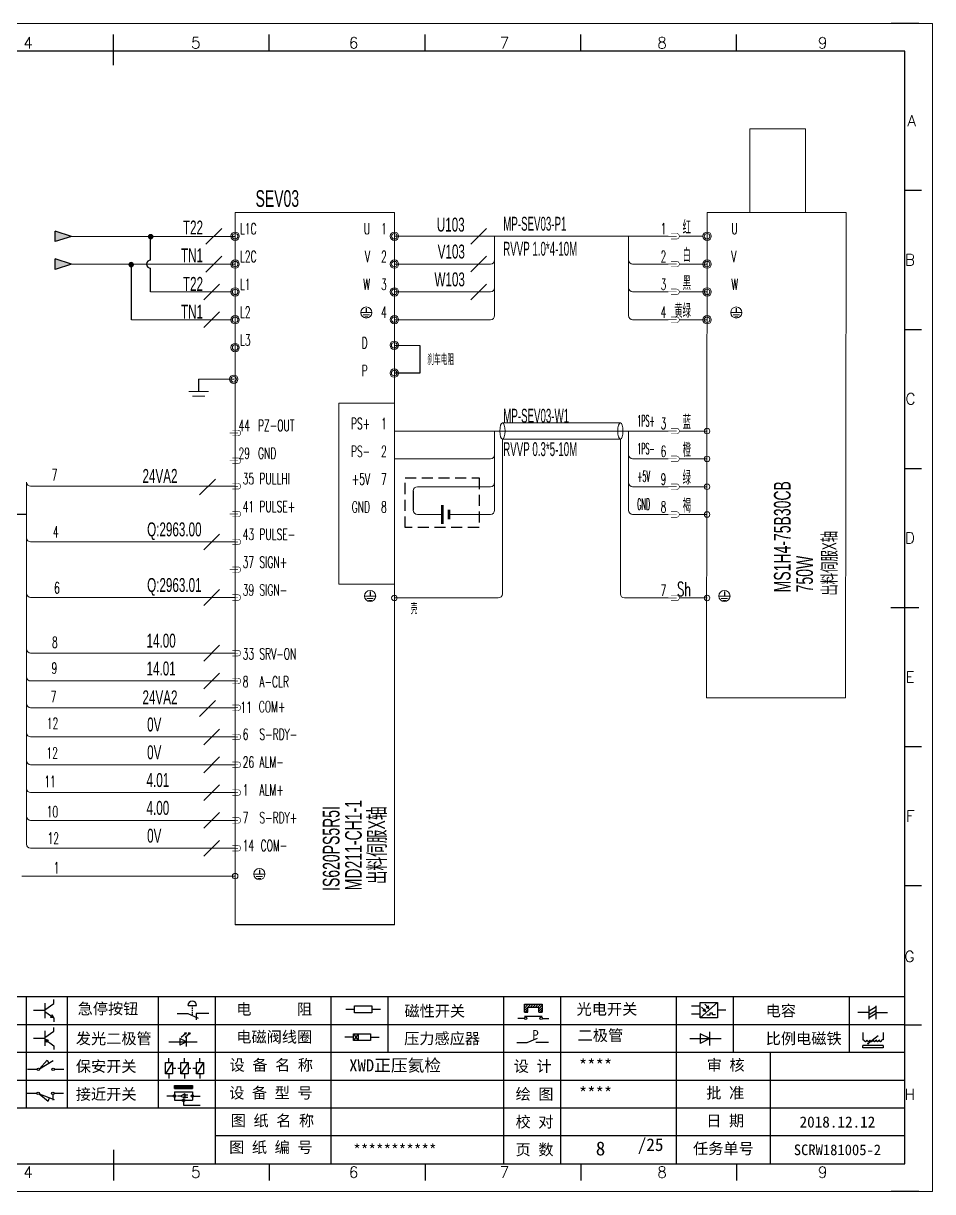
# Model space of a CAD drawing. Header units: millimetres. Extents: x -300 to 5587, y 233 to 3316.
# Drawn here: x 2838.1 to 3001.5, y 1904.7 to 2114.7 of the extents above; entities that cross this region are included whole.
import ezdxf
from ezdxf.enums import TextEntityAlignment as Align

# ---------------------------------------------------------------- set-up
doc = ezdxf.new("R2010")
doc.units = ezdxf.units.MM
doc.linetypes.add('DASHED', pattern=[0.75, 0.5, -0.25])
doc.layers.add('AE_BOR', color=1, linetype='Continuous')
doc.layers.add('Dimension', color=3, linetype='Continuous', lineweight=13)
doc.styles.get("Standard").update_dxf_attribs({"font": ''})
doc.styles.add('WD', font='romans.shx', dxfattribs={"width": 0.8, "bigfont": 'gbcbig.shx'})
doc.styles.add('样式 8', font='arial.ttf', dxfattribs={"width": 0.6, "height": 2.5})
doc.styles.add('汉字', font='')
doc.styles.get('Standard').set_extended_font_data('SimSun')
doc.styles.get('汉字').set_extended_font_data('新宋体')

# ---------------------------------------------------------------- blocks, each defined once
blk = doc.blocks.new('磁性开关')
at = {"linetype": 'ByBlock'}
h = blk.add_hatch(dxfattribs=at)
h.set_pattern_fill('ANSI31', color=256, scale=0.1, style=0)
h.paths.add_polyline_path([(-1910.88, -776.69), (-1910.88, -775.29), (-1907.69, -775.29), (-1907.69, -776.69), (-1908.31, -776.69), (-1908.31, -775.79), (-1910.25, -775.79), (-1910.25, -776.69)])
for p, q in [((-1910.88, -776.69), (-1910.88, -775.29)), ((-1910.88, -775.29), (-1907.69, -775.29)), ((-1910.88, -776.69), (-1910.25, -776.69)), ((-1910.25, -776.69), (-1910.25, -775.79)), ((-1910.25, -775.79), (-1908.31, -775.79)), ((-1908.31, -776.69), (-1908.31, -775.79)), ((-1908.31, -776.69), (-1907.69, -776.69)), ((-1907.69, -775.29), (-1907.69, -776.69)), ((-1910.91, -777.81), (-1912.09, -777.81)), ((-1910.88, -777.39), (-1907.69, -777.39)), ((-1907.66, -777.81), (-1906.48, -777.81))]:
    blk.add_line(p, q, dxfattribs=at)
for centre in [(-1910.68, -777.81), (-1907.88, -777.81)]:
    blk.add_circle(centre, 0.225, dxfattribs=at)
blk = doc.blocks.new('光电开关')
at = {"linetype": 'ByBlock'}
h = blk.add_hatch(dxfattribs=at)
h.set_pattern_fill('ANSI31', color=256, scale=0.01, style=0)
h.set_pattern_definition([(45, (0.172267, 0), (-0.0224506403, 0.0224506403), [])])
h.paths.add_polyline_path([(-1882.44, -776.34), (-1882.5, -775.91), (-1882.68, -776.07)])
h.paths.add_polyline_path([(-1882.86, -776.23), (-1882.44, -776.34), (-1882.68, -776.07)])
h.paths.add_polyline_path([(-1883.05, -776.88), (-1883.11, -776.45), (-1883.29, -776.61)])
h.paths.add_polyline_path([(-1883.47, -776.77), (-1883.05, -776.88), (-1883.29, -776.61)])
for p, q in [((-1884.01, -775.96), (-1885.56, -775.96)), ((-1880.91, -775.3), (-1884.01, -778.05)), ((-1883.75, -776.09), (-1883.05, -776.88)), ((-1883.11, -776.45), (-1883.47, -776.77)), ((-1883.05, -776.88), (-1883.47, -776.77)), ((-1883.14, -775.55), (-1882.44, -776.34)), ((-1883.05, -776.88), (-1883.11, -776.45)), ((-1882.5, -775.91), (-1882.86, -776.23)), ((-1882.44, -776.34), (-1882.86, -776.23)), ((-1882.44, -776.34), (-1882.5, -775.91)), ((-1879.37, -776.67), (-1880.91, -776.67)), ((-1884.01, -777.39), (-1885.56, -777.39)), ((-1882.78, -777.47), (-1882.23, -777.47)), ((-1882.23, -777.47), (-1882.23, -777.14)), ((-1882.23, -777.14), (-1881.78, -777.14)), ((-1881.78, -777.47), (-1881.78, -777.14)), ((-1881.23, -777.47), (-1881.78, -777.47))]:
    blk.add_line(p, q, dxfattribs=at)
blk.add_lwpolyline([(-1884.01, -775.3), (-1880.91, -775.3), (-1880.91, -778.05), (-1884.01, -778.05)], close=True, dxfattribs=at)
blk = doc.blocks.new('电磁阀线圈')
at = {"linetype": 'ByBlock'}
for p, q in [((-1854.61, -796.54), (-1856.17, -796.54)), ((-1854.61, -795.92), (-1853.75, -797.16)), ((-1853.75, -795.92), (-1854.61, -797.16)), ((-1853.75, -795.92), (-1853.75, -797.16)), ((-1851.53, -796.54), (-1849.97, -796.54))]:
    blk.add_line(p, q, dxfattribs=at)
blk.add_lwpolyline([(-1854.61, -795.92), (-1851.53, -795.92), (-1851.53, -797.16), (-1854.61, -797.16)], close=True, dxfattribs=at)
blk = doc.blocks.new('压力感应器')
at = {"linetype": 'ByBlock'}
for p, q in [((-1815.59, -777.73), (-1813.71, -776.93)), ((-1817.44, -777.73), (-1815.59, -777.73)), ((-1811.78, -777.73), (-1814.05, -777.73))]:
    blk.add_line(p, q, dxfattribs=at)
at = {"linetype": 'ByBlock', "insert": (-1814.65, -775.48), "char_height": 1.68, "width": 1.2242, "attachment_point": 1}
blk.add_mtext('{\\fNSimSun|b0|i0|c134|p49;P}', dxfattribs=at)
blk = doc.blocks.new('二极管')
at = {"linetype": 'ByBlock'}
for p, q in [((-1787.52, -776.77), (-1781.92, -776.77)), ((-1783.97, -776.77), (-1785.69, -775.9)), ((-1785.69, -775.9), (-1785.69, -777.65)), ((-1783.97, -776.77), (-1785.69, -777.65)), ((-1783.97, -777.99), (-1783.97, -775.56))]:
    blk.add_line(p, q, dxfattribs=at)
blk = doc.blocks.new('NPN三极管')
at = {"linetype": 'ByBlock'}
for p, q in [((-1785.73, -780.61), (-1785.73, -783.32)), ((-1785.73, -781.82), (-1784.15, -780.66)), ((-1784.15, -780.66), (-1784.15, -779.98)), ((-1785.73, -781.97), (-1787.81, -781.97)), ((-1785.73, -782.11), (-1784.15, -783.27)), ((-1784.41, -782.73), (-1784.74, -783.18)), ((-1784.15, -783.27), (-1784.74, -783.18)), ((-1784.15, -783.27), (-1784.41, -782.73)), ((-1784.15, -783.27), (-1784.15, -783.96))]:
    blk.add_line(p, q, dxfattribs=at)
blk = doc.blocks.new('PNP三极管')
at = {"linetype": 'ByBlock'}
for p, q in [((-1784.9, -785.38), (-1784.9, -788.09)), ((-1783.32, -785.43), (-1783.32, -784.75)), ((-1784.9, -786.74), (-1786.98, -786.74)), ((-1784.9, -786.59), (-1783.32, -785.43)), ((-1784.9, -786.88), (-1783.32, -788.04)), ((-1784.9, -786.88), (-1784.31, -786.97)), ((-1784.9, -786.88), (-1784.64, -787.42)), ((-1784.31, -786.97), (-1784.64, -787.42)), ((-1783.32, -788.04), (-1783.32, -788.73))]:
    blk.add_line(p, q, dxfattribs=at)
blk = doc.blocks.new('常开行程开关')
at = {"linetype": 'ByBlock'}
for p, q in [((-1785.89, -792.17), (-1784.52, -790.62)), ((-1785.89, -792.17), (-1783.43, -790.72)), ((-1784.52, -790.62), (-1784.19, -791.17)), ((-1786.29, -792.3), (-1788.01, -792.3)), ((-1781.48, -792.3), (-1783.21, -792.3))]:
    blk.add_line(p, q, dxfattribs=at)
for centre in [(-1786.07, -792.3), (-1783.42, -792.3)]:
    blk.add_circle(centre, 0.219, dxfattribs=at)
blk = doc.blocks.new('常闭行程开关')
at = {"linetype": 'ByBlock'}
for p, q in [((-1786.34, -796.62), (-1788.07, -796.62)), ((-1785.93, -796.72), (-1783.25, -797.7)), ((-1785.93, -796.72), (-1784.3, -798)), ((-1784.3, -798), (-1784.08, -797.4)), ((-1783.48, -796.84), (-1783.48, -797.85)), ((-1781.54, -796.62), (-1783.26, -796.62))]:
    blk.add_line(p, q, dxfattribs=at)
for centre in [(-1786.12, -796.62), (-1783.48, -796.62)]:
    blk.add_circle(centre, 0.219, dxfattribs=at)
blk = doc.blocks.new('电容')
at = {"linetype": 'ByBlock'}
for p, q in [((-1756.08, -782.99), (-1756.08, -780.56)), ((-1754.86, -780.79), (-1756.08, -781.55)), ((-1754.86, -782.99), (-1754.86, -780.56)), ((-1756.08, -781.77), (-1758.13, -781.77)), ((-1754.86, -781.44), (-1756.08, -782.2)), ((-1754.86, -781.99), (-1756.08, -782.75)), ((-1754.86, -781.77), (-1752.81, -781.77))]:
    blk.add_line(p, q, dxfattribs=at)
blk = doc.blocks.new('发光二极管')
at = {"linetype": 'ByBlock'}
for p, q in [((-1755.78, -785.92), (-1754.89, -785.14)), ((-1754.89, -785.14), (-1755.2, -785.22)), ((-1755.2, -785.22), (-1755.01, -785.43)), ((-1755.08, -785.92), (-1754.18, -785.14)), ((-1754.89, -785.14), (-1755.01, -785.43)), ((-1754.18, -785.14), (-1754.49, -785.22)), ((-1754.49, -785.22), (-1754.31, -785.43)), ((-1754.18, -785.14), (-1754.31, -785.43)), ((-1758.01, -786.77), (-1752.89, -786.77)), ((-1754.84, -786.77), (-1756.04, -786.16)), ((-1756.04, -786.16), (-1756.04, -787.39)), ((-1754.84, -786.77), (-1756.04, -787.39)), ((-1754.84, -787.63), (-1754.84, -785.92))]:
    blk.add_line(p, q, dxfattribs=at)
blk = doc.blocks.new('比例电磁阀')
at = {"linetype": 'ByBlock'}
for p, q in [((-1757.26, -775.38), (-1757.26, -776.71)), ((-1757.26, -776.71), (-1757.05, -776.71)), ((-1754.5, -775.98), (-1756.35, -777.44)), ((-1753.58, -776.71), (-1753.8, -776.71)), ((-1753.58, -775.38), (-1753.58, -776.71)), ((-1753.6, -777.73), (-1757.25, -777.73)), ((-1757.25, -778.13), (-1757.25, -777.73)), ((-1753.6, -778.13), (-1757.25, -778.13)), ((-1756.35, -777.44), (-1756.25, -777.25)), ((-1756.35, -777.44), (-1756.15, -777.38)), ((-1756.15, -777.38), (-1756.25, -777.25)), ((-1753.6, -777.73), (-1753.6, -778.13))]:
    blk.add_line(p, q, dxfattribs=at)
for centre in [(-1756.78, -776.71), (-1756.24, -776.71), (-1755.7, -776.71), (-1755.15, -776.71), (-1754.61, -776.71), (-1754.07, -776.71)]:
    blk.add_arc(centre, 0.271, 180, 0, dxfattribs=at)
blk = doc.blocks.new('保安开关')
at = {"linetype": 'ByBlock'}
for p, q in [((-1757.33, -790.79), (-1758.6, -792.81)), ((-1757.96, -790.79), (-1757.96, -789.97)), ((-1754.54, -790.79), (-1755.81, -792.81)), ((-1755.17, -790.79), (-1755.17, -789.97)), ((-1751.75, -790.79), (-1753.02, -792.81)), ((-1752.39, -790.79), (-1752.39, -789.97)), ((-1757.96, -792.81), (-1757.96, -793.62)), ((-1757.33, -791.8), (-1756.72, -791.8)), ((-1756.35, -791.8), (-1755.89, -791.8)), ((-1755.17, -792.81), (-1755.17, -793.62)), ((-1754.52, -791.8), (-1754.06, -791.8)), ((-1753.69, -791.8), (-1753.08, -791.8)), ((-1752.39, -792.81), (-1752.39, -793.62))]:
    blk.add_line(p, q, dxfattribs=at)
for points in [[(-1758.6, -790.79), (-1757.33, -790.79), (-1757.33, -792.81), (-1758.6, -792.81)], [(-1755.81, -790.79), (-1754.54, -790.79), (-1754.54, -792.81), (-1755.81, -792.81)], [(-1753.02, -790.79), (-1751.75, -790.79), (-1751.75, -792.81), (-1753.02, -792.81)]]:
    blk.add_lwpolyline(points, close=True, dxfattribs=at)
blk = doc.blocks.new('接近开关')
at = {"linetype": 'ByBlock'}
h = blk.add_hatch(dxfattribs=at)
h.set_pattern_fill('ANSI31', color=256, scale=0.01, style=0)
h.set_pattern_definition([(45, (-89.131516, -30.795668), (-0.0224506403, 0.0224506403), [])])
h.paths.add_polyline_path([(-1516.96, -1123.35), (-1516.96, -1122.85), (-1513.76, -1122.85), (-1513.76, -1123.35)])
for p, q in [((-1516.96, -1123.35), (-1516.96, -1122.85)), ((-1516.96, -1122.85), (-1513.76, -1122.85)), ((-1516.96, -1123.35), (-1513.76, -1123.35)), ((-1513.76, -1122.85), (-1513.76, -1123.35)), ((-1517.18, -1124.71), (-1518.36, -1124.71)), ((-1516.96, -1123.95), (-1513.76, -1123.95)), ((-1516.96, -1123.95), (-1516.96, -1125.47)), ((-1516.96, -1125.47), (-1513.76, -1125.47)), ((-1515.91, -1124.71), (-1516.45, -1124.71)), ((-1515.11, -1124.31), (-1515.91, -1124.71)), ((-1515.11, -1125.11), (-1515.91, -1124.71)), ((-1515.33, -1124.53), (-1515.17, -1124.53)), ((-1515.33, -1124.88), (-1515.17, -1124.88)), ((-1515.25, -1124.45), (-1515.25, -1124.61)), ((-1515.11, -1124.31), (-1515.11, -1125.11)), ((-1515.11, -1124.48), (-1514.58, -1124.48)), ((-1515.11, -1124.94), (-1514.58, -1124.94)), ((-1513.76, -1123.95), (-1513.76, -1125.47)), ((-1513.54, -1124.71), (-1512.36, -1124.71)), ((-1515.36, -1125.69), (-1515.36, -1126.36)), ((-1515.36, -1126.36), (-1512.36, -1126.36))]:
    blk.add_line(p, q, dxfattribs=at)
for centre in [(-1516.96, -1124.71), (-1515.36, -1125.47), (-1513.76, -1124.71)]:
    blk.add_circle(centre, 0.225, dxfattribs=at)
blk = doc.blocks.new('电阻')
at = {"linetype": 'ByBlock'}
for p, q in [((-3.09, 0), (-1.57, 0)), ((1.57, 0), (3.09, 0))]:
    blk.add_line(p, q, dxfattribs=at)
blk.add_lwpolyline([(-1.57, 0.63), (1.57, 0.63), (1.57, -0.63), (-1.57, -0.63)], close=True, dxfattribs=at)
blk = doc.blocks.new('急停按钮')
at = {"linetype": 'ByBlock'}
for p, q in [((-1.86, 0), (0, 0)), ((0, 0), (1.88, -0.81)), ((0.06, 1.45), (1.61, 1.45)), ((0.83, 1.45), (0.83, 1.24)), ((0.83, 1.07), (0.83, 0.85)), ((0.83, 0.68), (0.83, 0.47)), ((0.83, 0.29), (0.83, 0.08)), ((3.81, 0), (1.54, 0)), ((1.54, 0), (1.54, -1.15)), ((0.83, -0.09), (0.83, -0.24))]:
    blk.add_line(p, q, dxfattribs=at)
blk.add_arc((0.83, 1.45), 0.774, 0, 180)
blk = doc.blocks.new('电控横A4')
for p, q in [((292, -5), (5, -5)), ((292, -205), (292, -5)), ((10.03, -205), (289.53, -205)), ((130.8, -205), (190.75, -205)), ((190.75, -205), (259.54, -205))]:
    blk.add_line(p, q)
at = {"linetype": 'ByBlock'}
for p, q in [((292, -175), (5, -175)), ((292, -180), (5, -180)), ((292, -185), (5, -185)), ((292, -190), (5, -190)), ((292, -195), (5, -195)), ((292, -200), (168.03, -200))]:
    blk.add_line(p, q, dxfattribs=at)
at = {"color": 0, "lineweight": -2}
for p, q in [((134.12, -175), (134.12, -195)), ((141.48, -175), (141.48, -195)), ((157.79, -175), (157.79, -195)), ((168.03, -175), (168.03, -204.92)), ((188.84, -175), (188.84, -185)), ((199.08, -175), (199.08, -185)), ((219.89, -175), (219.89, -185)), ((230.12, -175), (230.12, -185)), ((250.93, -175), (250.93, -185)), ((261.17, -175), (261.17, -185)), ((281.98, -175), (281.98, -185)), ((188.84, -185), (188.84, -204.92)), ((219.89, -185), (219.89, -205)), ((230.12, -185), (230.12, -205)), ((250.93, -185), (250.93, -205)), ((267.79, -185), (267.79, -205))]:
    blk.add_line(p, q, dxfattribs=at)
at = {"color": 0, "ltscale": 2}
for p, q in [((292, -205), (292, -183.55)), ((259.54, -205), (289.53, -205)), ((259.54, -205), (292, -205))]:
    blk.add_line(p, q, dxfattribs=at)
at = {"layer": 'AE_BOR', "color": 1, "lineweight": 15}
for p, q in [((0, 0), (297, 0)), ((297, 0), (297, -210)), ((297, -210), (0, -210))]:
    blk.add_line(p, q, dxfattribs=at)
at = {"layer": 'AE_BOR'}
for p, q in [((149.78, -5), (149.78, -2)), ((177.78, -5), (177.78, -2)), ((205.78, -5), (205.78, -2)), ((233.78, -5), (233.78, -2)), ((261.78, -5), (261.78, -2)), ((292, -30), (295, -30)), ((292, -55), (295, -55)), ((292, -80), (295, -80)), ((292, -130), (295, -130)), ((292, -155), (295, -155)), ((292, -180), (295, -180)), ((149.78, -205), (149.78, -208)), ((177.78, -205), (177.78, -208)), ((205.78, -205), (205.78, -208)), ((233.78, -205), (233.78, -208)), ((261.78, -205), (261.78, -208))]:
    blk.add_line(p, q, dxfattribs=at)
at = {"layer": 'AE_BOR', "lineweight": 30}
for p, q in [((294.53, 0), (289.53, 0)), ((294.53, -210), (289.53, -210))]:
    blk.add_line(p, q, dxfattribs=at)
at = {"layer": 'AE_BOR', "color": 2, "lineweight": 30}
for p, q in [((149.78, -7.5), (149.78, -2.5)), ((289.5, -105), (294.5, -105)), ((149.78, -202.5), (149.78, -207.5)), ((149.78, -205), (149.78, -207.5))]:
    blk.add_line(p, q, dxfattribs=at)
at = {"linetype": 'ByBlock'}
for name, p in [('NPN三极管', (1923.2, 604.5)), ('磁性开关', (2134.53, 598.96)), ('光电开关', (2139.22, 599.27)), ('电容', (2041.69, 603.98)), ('PNP三极管', (1922.37, 604.27)), ('发光二极管', (1917.72, 603.69)), ('电磁阀线圈', (2047.53, 614.3)), ('压力感应器', (2039.72, 594.52)), ('二极管', (2040.91, 594.27)), ('比例电磁阀', (2041.69, 593.98)), ('常开行程开关', (1922.37, 604.27)), ('保安开关', (1917.72, 603.98)), ('接近开关', (1677.72, 931.9)), ('常闭行程开关', (1922.37, 604.27))]:
    blk.add_blockref(name, p, dxfattribs=at)
for name, p in [('急停按钮', (163.12, -177.98)), ('电阻', (194.66, -177.22))]:
    blk.add_blockref(name, p)
at = {"char_height": 2, "attachment_point": 1, "style": '汉字'}
for s, insert in [('{\\fKaiTi_GB2312|b0|i0|c134|p49;急停按钮}', (143.35, -176.12)), ('{\\fKaiTi_GB2312|b0|i0|c134|p49;电      阻}', (171.86, -176.19)), ('{\\fKaiTi_GB2312|b0|i0|c134|p49;磁性开关}', (202.07, -176.53)), ('{\\fKaiTi_GB2312|b0|i0|c134|p49;光电开关}', (233.02, -176.19)), ('{\\fKaiTi_GB2312|b0|i0|c134|p49;电容}', (267, -176.48)), ('{\\fKaiTi_GB2312|b0|i0|c134|p49;发光二极管}', (143.02, -181.48)), ('{\\fKaiTi_GB2312|b0|i0|c134|p49;电磁阀线圈}', (171.86, -181.19)), ('{\\fKaiTi_GB2312|b0|i0|c134|p49;压力感应器}', (202.02, -181.47)), ('{\\fKaiTi_GB2312|b0|i0|c134|p49;二极管}', (233.2, -180.91)), ('{\\fKaiTi_GB2312|b0|i0|c134|p49;比例电磁铁}', (267, -181.48)), ('{\\fKaiTi_GB2312|b0|i0|c134|p49;保安开关}', (143.02, -186.48)), ('{\\fKaiTi_GB2312|b0|i0|c134|p0;设 备 名 称}', (170.65, -186.24)), ('{\\fKaiTi_GB2312|b0|i0|c134|p0;设 计}', (221.72, -186.46)), ('{\\fKaiTi_GB2312|b0|i0|c134|p0;审 核}', (256.39, -186.25)), ('{\\fKaiTi_GB2312|b0|i0|c134|p0;设 备 型 号}', (170.58, -191.24)), ('{\\fKaiTi_GB2312|b0|i0|c134|p0;批 准}', (256.32, -191.25)), ('{\\fKaiTi_GB2312|b0|i0|c134|p49;接近开关}', (143.02, -191.48)), ('{\\fKaiTi_GB2312|b0|i0|c134|p0;绘 图}', (222.05, -191.46)), ('{\\fKaiTi_GB2312|b0|i0|c134|p0;图 纸 名 称}', (170.86, -196.24)), ('{\\fKaiTi_GB2312|b0|i0|c134|p0;校 对}', (222.05, -196.46)), ('{\\fKaiTi_GB2312|b0|i0|c134|p0;日 期}', (256.32, -196.25)), ('{\\fKaiTi_GB2312|b0|i0|c134|p0;图 纸 编 号}', (170.57, -201.03)), ('{\\fKaiTi_GB2312|b0|i0|c134|p0;页 数}', (222.05, -201.46)), ('{\\fKaiTi_GB2312|b0|i0|c134|p0;任务单号}', (253.94, -201.25))]:
    blk.add_mtext(s, dxfattribs=dict(at, insert=insert))
for s, insert, char_height, width, attachment_point in [('{\\fKaiTi_GB2312|b0|i0|c134|p49;XWD正压氦检}', (192.15, -186.2), 2.2, 26.5767, 1), ('{\\fKaiTi_GB2312|b0|i0|c134|p49;****}', (233.43, -186.2), 2.2, 15.3175, 1), ('{\\fKaiTi_GB2312|b0|i0|c134|p49;****}', (233.43, -191.2), 2.2, 15.3175, 1), ('{\\fKaiTi_GB2312|b0|i0|c134|p49;2018.12.12}', (279.89, -197.5), 2, 24.2172, 5), ('{\\fKaiTi_GB2312|b0|i0|c134|p49;SCRW181005-2}', (279.89, -202.5), 1.92, 24.2172, 5)]:
    blk.add_mtext(s, dxfattribs=dict(insert=insert, char_height=char_height, width=width, attachment_point=attachment_point))
at = {"color": 0, "lineweight": -2, "insert": (200.36, -202.5), "char_height": 2, "width": 31.0482, "attachment_point": 5}
blk.add_mtext('{\\C256;***********}', dxfattribs=at)
at = {"color": 0, "linetype": 'ByBlock', "lineweight": -2, "insert": (242.64, -201.84), "char_height": 4.2689, "width": 20.8102, "attachment_point": 5}
blk.add_mtext('  {\\H0.53119x; /25}', dxfattribs=at)
at = {"layer": 'AE_BOR', "style": 'WD'}
for s, p in [('4', (134.45, -4.5)), ('5', (164.59, -4.5)), ('6', (192.94, -4.5)), ('7', (220.04, -4.5)), ('8', (248.37, -4.5)), ('9', (277.23, -4.5)), ('4', (134.45, -207.5)), ('5', (164.59, -207.5)), ('6', (192.94, -207.5)), ('7', (220.04, -207.5)), ('8', (248.37, -207.5)), ('9', (277.23, -207.5))]:
    blk.add_text(s, height=2, dxfattribs=at).set_placement(p, align=Align.CENTER)
for s, p in [('A', (294.03, -17.5)), ('B', (293.84, -42.5)), ('C', (293.93, -67.5)), ('D', (293.84, -92.5)), ('E', (293.74, -117.5)), ('F', (293.74, -142.5)), ('F', (293.74, -142.5)), ('G', (293.74, -167.72)), ('H', (293.84, -192.5))]:
    blk.add_text(s, height=2, dxfattribs=at).set_placement(p, align=Align.MIDDLE_RIGHT)

msp = doc.modelspace()

# ---------------------------------------------------------------- hatches: boundary and pattern name
for points in [[(2843.844, 2075.458), (2843.844, 2077.328), (2846.762, 2076.393)], [(2843.844, 2070.458), (2843.844, 2072.328), (2846.762, 2071.393)]]:
    msp.add_hatch(color=256).paths.add_polyline_path(points)
at = {"lineweight": -2}
h = msp.add_hatch(color=0, dxfattribs=at)
edge = h.paths.add_edge_path()
edge.add_arc((2861.018, 2076.337), 0.5, 0, 360)
h = msp.add_hatch(color=0, dxfattribs=at)
edge = h.paths.add_edge_path()
edge.add_arc((2857.513, 2071.313), 0.5, 0, 360)

# ---------------------------------------------------------------- linework, layer by layer
for p, q in [((2846.762, 2076.393), (2843.844, 2077.328)), ((2843.844, 2075.458), (2843.844, 2077.328)), ((2846.762, 2076.393), (2843.844, 2075.458)), ((2861.013, 2072.129), (2861.013, 2076.393)), ((2846.762, 2071.393), (2843.844, 2072.328)), ((2843.844, 2070.458), (2843.844, 2072.328)), ((2846.762, 2071.393), (2843.844, 2070.458)), ((2857.596, 2061.406), (2857.596, 2071.393)), ((2861.013, 2066.406), (2861.013, 2070.657)), ((2899.768, 2063.491), (2899.768, 2062.701)), ((2966.258, 2063.491), (2966.258, 2062.701)), ((2904.821, 2056.813), (2909.406, 2056.743)), ((2909.406, 2056.743), (2909.406, 2051.813)), ((2909.406, 2051.813), (2904.821, 2051.813)), ((2869.636, 2050.701), (2869.636, 2048.52)), ((2908.199, 2030.644), (2908.199, 2027.144)), ((2818.822, 2026.469), (2838.696, 2026.469)), ((2900.453, 2012.526), (2900.453, 2011.736)), ((2964.135, 2012.526), (2964.135, 2011.736)), ((2880.561, 1962.542), (2880.561, 1961.752)), ((2904.821, 1952.605), (2876.193, 1952.605))]:
    msp.add_line(p, q)
at = {"lineweight": 0}
for p, q in [((2876.061, 2076.393), (2846.762, 2076.393)), ((2904.821, 2076.41), (2954.018, 2076.41)), ((2922.836, 2062.16), (2922.836, 2076.41)), ((2946.885, 2062.16), (2946.885, 2076.41)), ((2956.018, 2076.41), (2960.26, 2076.41)), ((2876.061, 2071.393), (2846.762, 2071.393)), ((2904.821, 2071.41), (2922.086, 2071.41)), ((2954.018, 2071.41), (2947.635, 2071.41)), ((2961.01, 2071.41), (2956.018, 2071.41)), ((2875.693, 2066.406), (2861.013, 2066.406)), ((2904.821, 2066.41), (2922.086, 2066.41)), ((2954.018, 2066.41), (2947.635, 2066.41)), ((2961.01, 2066.406), (2956.018, 2066.406)), ((2898.874, 2062.694), (2900.662, 2062.694)), ((2899.206, 2062.265), (2900.33, 2062.265)), ((2965.364, 2062.694), (2967.153, 2062.694)), ((2965.696, 2062.265), (2966.82, 2062.265)), ((2875.693, 2061.406), (2857.596, 2061.406)), ((2899.492, 2061.919), (2900.065, 2061.919)), ((2904.821, 2061.41), (2922.086, 2061.41)), ((2954.018, 2061.41), (2947.635, 2061.41)), ((2961.01, 2061.402), (2956.018, 2061.402)), ((2965.982, 2061.919), (2966.555, 2061.919)), ((2875.943, 2050.701), (2869.636, 2050.701)), ((2867.847, 2048.506), (2871.425, 2048.506)), ((2868.512, 2047.648), (2870.76, 2047.648)), ((2954.018, 2041.394), (2904.821, 2041.394)), ((2922.836, 2027.144), (2922.836, 2041.394)), ((2924.265, 2042.858), (2945.427, 2042.859)), ((2946.885, 2027.144), (2946.885, 2041.394)), ((2961.01, 2041.39), (2956.018, 2041.39)), ((2924.245, 2039.929), (2945.427, 2039.929)), ((2924.245, 2039.929), (2924.245, 2012.136)), ((2945.427, 2039.929), (2945.427, 2012.144)), ((2904.821, 2036.394), (2922.086, 2036.394)), ((2954.018, 2036.394), (2947.635, 2036.394)), ((2961.01, 2036.386), (2956.018, 2036.386)), ((2838.679, 1967.156), (2838.698, 2032.219)), ((2908.949, 2031.394), (2922.086, 2031.394)), ((2954.018, 2031.394), (2947.635, 2031.394)), ((2961.01, 2031.386), (2956.018, 2031.386)), ((2913.426, 2026.394), (2908.949, 2026.394)), ((2914.622, 2026.394), (2922.086, 2026.394)), ((2954.018, 2026.394), (2947.635, 2026.394)), ((2961.01, 2026.386), (2956.018, 2026.386)), ((2899.559, 2011.729), (2901.347, 2011.729)), ((2899.891, 2011.3), (2901.015, 2011.3)), ((2900.176, 2010.954), (2900.75, 2010.954)), ((2904.821, 2011.386), (2923.495, 2011.386)), ((2954.018, 2011.394), (2946.177, 2011.394)), ((2961.01, 2011.386), (2956.018, 2011.386)), ((2963.24, 2011.729), (2965.029, 2011.729)), ((2963.572, 2011.3), (2964.697, 2011.3)), ((2963.858, 2010.954), (2964.431, 2010.954)), ((2876.193, 1986.402), (2839.448, 1986.402)), ((2876.193, 1981.398), (2839.448, 1981.398)), ((2876.193, 1976.41), (2839.448, 1976.41)), ((2876.193, 1971.406), (2839.448, 1971.406)), ((2876.193, 1966.406), (2839.429, 1966.406)), ((2876.193, 1961.402), (2837.884, 1961.402)), ((2881.455, 1961.745), (2879.667, 1961.745)), ((2881.123, 1961.316), (2879.999, 1961.316)), ((2880.837, 1960.97), (2880.264, 1960.97))]:
    msp.add_line(p, q, dxfattribs=at)
at = {"color": 3, "lineweight": 0}
for p, q in [((2839.448, 2031.469), (2876.193, 2031.469)), ((2876.193, 2021.469), (2839.448, 2021.469)), ((2839.448, 2011.469), (2876.193, 2011.469)), ((2839.448, 2001.469), (2876.193, 2001.469)), ((2839.448, 1996.465), (2876.193, 1996.465)), ((2839.448, 1991.67), (2876.193, 1991.67))]:
    msp.add_line(p, q, dxfattribs=at)
at = {"lineweight": 0}
for points in [[(2968.691, 2095.693), (2978.691, 2095.693), (2978.691, 2080.693), (2968.691, 2080.693)], [(2961.01, 2080.693), (2986.01, 2080.693), (2985.893, 1993.442), (2960.893, 1993.442)], [(2904.821, 2046.394), (2894.821, 2046.394), (2894.821, 2013.894), (2904.821, 2013.894)]]:
    msp.add_lwpolyline(points, close=True, dxfattribs=at)
msp.add_lwpolyline([(2876.193, 1952.605), (2876.193, 2080.693), (2904.821, 2080.693), (2904.821, 1952.605)], dxfattribs=at)
at = {"color": 3, "lineweight": 0, "const_width": 0.1, "flags": 128}
for points in [[(2954.518, 2076.91), (2955.518, 2076.91, -1), (2955.518, 2075.91), (2954.518, 2075.91)], [(2954.518, 2071.91), (2955.518, 2071.91, -1), (2955.518, 2070.91), (2954.518, 2070.91)], [(2954.518, 2066.91), (2955.518, 2066.91, -1), (2955.518, 2065.91), (2954.518, 2065.91)], [(2954.518, 2061.91), (2955.518, 2061.91, -1), (2955.518, 2060.91), (2954.518, 2060.91)], [(2875.693, 2041.544), (2876.693, 2041.544, -1), (2876.693, 2040.544), (2875.693, 2040.544)], [(2954.518, 2041.894), (2955.518, 2041.894, -1), (2955.518, 2040.894), (2954.518, 2040.894)], [(2875.693, 2036.544), (2876.693, 2036.544, -1), (2876.693, 2035.544), (2875.693, 2035.544)], [(2954.518, 2036.894), (2955.518, 2036.894, -1), (2955.518, 2035.894), (2954.518, 2035.894)], [(2875.693, 2031.969), (2876.693, 2031.969, -1), (2876.693, 2030.969), (2875.693, 2030.969)], [(2954.518, 2031.894), (2955.518, 2031.894, -1), (2955.518, 2030.894), (2954.518, 2030.894)], [(2875.693, 2026.969), (2876.693, 2026.969, -1), (2876.693, 2025.969), (2875.693, 2025.969)], [(2954.518, 2026.894), (2955.518, 2026.894, -1), (2955.518, 2025.894), (2954.518, 2025.894)], [(2875.693, 2021.969), (2876.693, 2021.969, -1), (2876.693, 2020.969), (2875.693, 2020.969)], [(2875.693, 2016.969), (2876.693, 2016.969, -1), (2876.693, 2015.969), (2875.693, 2015.969)], [(2875.693, 2011.969), (2876.693, 2011.969, -1), (2876.693, 2010.969), (2875.693, 2010.969)], [(2954.518, 2011.894), (2955.518, 2011.894, -1), (2955.518, 2010.894), (2954.518, 2010.894)], [(2875.693, 2001.969), (2876.693, 2001.969, -1), (2876.693, 2000.969), (2875.693, 2000.969)], [(2875.693, 1996.965), (2876.693, 1996.965, -1), (2876.693, 1995.965), (2875.693, 1995.965)], [(2875.693, 1992.17), (2876.693, 1992.17, -1), (2876.693, 1991.17), (2875.693, 1991.17)], [(2875.693, 1986.902), (2876.693, 1986.902, -1), (2876.693, 1985.902), (2875.693, 1985.902)], [(2875.693, 1981.898), (2876.693, 1981.898, -1), (2876.693, 1980.898), (2875.693, 1980.898)], [(2875.693, 1976.91), (2876.693, 1976.91, -1), (2876.693, 1975.91), (2875.693, 1975.91)], [(2875.693, 1971.906), (2876.693, 1971.906, -1), (2876.693, 1970.906), (2875.693, 1970.906)], [(2875.693, 1966.906), (2876.693, 1966.906, -1), (2876.693, 1965.906), (2875.693, 1965.906)]]:
    msp.add_lwpolyline(points, format="xyb", dxfattribs=at)
for points in [[(2955.518, 2076.41), (2954.018, 2076.41)], [(2955.518, 2071.41), (2954.018, 2071.41)], [(2955.518, 2066.41), (2954.018, 2066.41)], [(2955.518, 2061.41), (2954.018, 2061.41)], [(2955.518, 2041.394), (2954.018, 2041.394)], [(2876.693, 2041.044), (2875.193, 2041.044)], [(2876.693, 2036.044), (2875.193, 2036.044)], [(2955.518, 2036.394), (2954.018, 2036.394)], [(2876.693, 2031.469), (2875.193, 2031.469)], [(2955.518, 2031.394), (2954.018, 2031.394)], [(2876.693, 2026.469), (2875.193, 2026.469)], [(2955.518, 2026.394), (2954.018, 2026.394)], [(2876.693, 2021.469), (2875.193, 2021.469)], [(2876.693, 2016.469), (2875.193, 2016.469)], [(2876.693, 2011.469), (2875.193, 2011.469)], [(2955.518, 2011.394), (2954.018, 2011.394)], [(2876.693, 2001.469), (2875.193, 2001.469)], [(2876.693, 1996.465), (2875.193, 1996.465)], [(2876.693, 1991.67), (2875.193, 1991.67)], [(2876.693, 1986.402), (2875.193, 1986.402)], [(2876.693, 1981.398), (2875.193, 1981.398)], [(2876.693, 1976.41), (2875.193, 1976.41)], [(2876.693, 1971.406), (2875.193, 1971.406)], [(2876.693, 1966.406), (2875.193, 1966.406)]]:
    msp.add_lwpolyline(points, dxfattribs=at)
at = {"color": 6, "linetype": 'DASHED', "ltscale": 4}
msp.add_lwpolyline([(2906.739, 2032.956), (2920.025, 2032.956), (2920.025, 2024.057), (2906.739, 2024.057)], close=True, dxfattribs=at)
at = {"color": 3}
for points in [[(2913.426, 2028.092, 0.5, 0.5, 0), (2913.426, 2024.696, 2, 2, 0)], [(2914.622, 2027.243, 0.5, 0.5, 0), (2914.622, 2025.545, 2, 2, 0)]]:
    msp.add_lwpolyline(points, format="xyseb", dxfattribs=at)
at = {"lineweight": 0}
for centre, radius in [((2876.193, 2076.41), 0.75), ((2876.193, 2076.41), 0.5), ((2904.821, 2076.41), 0.75), ((2904.821, 2076.41), 0.5), ((2961.01, 2076.41), 0.75), ((2961.01, 2076.41), 0.5), ((2876.193, 2071.41), 0.75), ((2876.193, 2071.41), 0.5), ((2904.821, 2071.41), 0.75), ((2904.821, 2071.41), 0.5), ((2961.01, 2071.41), 0.75), ((2961.01, 2071.41), 0.5), ((2876.193, 2066.406), 0.75), ((2876.193, 2066.406), 0.5), ((2904.821, 2066.41), 0.75), ((2904.821, 2066.41), 0.5), ((2961.01, 2066.406), 0.75), ((2961.01, 2066.406), 0.5), ((2899.768, 2062.701), 1), ((2966.258, 2062.701), 1), ((2876.193, 2061.406), 0.75), ((2876.193, 2061.406), 0.5), ((2904.821, 2061.41), 0.75), ((2904.821, 2061.41), 0.5), ((2961.01, 2061.402), 0.75), ((2961.01, 2061.402), 0.5), ((2876.193, 2056.402), 0.75), ((2876.193, 2056.402), 0.5), ((2904.787, 2056.813), 0.75), ((2904.787, 2056.813), 0.5), ((2904.787, 2051.813), 0.75), ((2904.787, 2051.813), 0.5), ((2875.943, 2050.701), 0.75), ((2875.943, 2050.701), 0.5), ((2961.01, 2041.39), 0.5), ((2961.01, 2036.386), 0.5), ((2961.01, 2031.386), 0.5), ((2961.01, 2026.386), 0.5), ((2900.453, 2011.736), 1), ((2904.821, 2011.386), 0.5), ((2961.01, 2011.386), 0.5), ((2964.135, 2011.736), 1), ((2876.193, 1961.402), 0.5), ((2880.561, 1961.752), 1)]:
    msp.add_circle(centre, radius, dxfattribs=at)
msp.add_arc((2861.013, 2071.393), 0.736, 90, 270)
for centre, start, end in [((2922.086, 2072.16), 270, 0), ((2947.635, 2072.16), 180, 270), ((2922.086, 2067.16), 270, 0), ((2947.635, 2067.16), 180, 270), ((2922.086, 2062.16), 270, 0), ((2947.635, 2062.16), 180, 270), ((2922.086, 2037.144), 270, 0), ((2947.635, 2037.144), 180, 270), ((2908.949, 2030.644), 90, 180), ((2922.086, 2032.144), 270, 0), ((2947.635, 2032.144), 180, 270), ((2908.949, 2027.144), 180, 270), ((2922.086, 2027.144), 270, 0), ((2947.635, 2027.144), 180, 270), ((2923.495, 2012.136), 270, 0), ((2946.177, 2012.144), 180, 270), ((2839.429, 1967.156), 180, 270)]:
    msp.add_arc(centre, 0.75, start, end, dxfattribs=at)
at = {"color": 3, "lineweight": 0}
for centre in [(2839.448, 2032.219), (2839.448, 2022.219), (2839.448, 2012.219), (2839.448, 2002.219), (2839.448, 1997.215), (2839.448, 1992.42), (2839.448, 1987.152), (2839.448, 1982.148), (2839.448, 1977.16), (2839.448, 1972.156)]:
    msp.add_arc(centre, 0.75, 180, 270, dxfattribs=at)
at = {"lineweight": 0}
msp.add_ellipse((2924.245, 2041.394), major_axis=(0, 1.465), ratio=0.3169375, dxfattribs=at)
at = {"lineweight": 0, "extrusion": (0, 0, -1)}
msp.add_ellipse((2945.427, 2041.394), major_axis=(0, 1.465), ratio=0.3169375, dxfattribs=at)
at = {"layer": 'Dimension', "lineweight": 0}
for p, q in [((2870.954, 2074.979), (2873.782, 2077.807)), ((2918.561, 2074.996), (2921.389, 2077.824)), ((2870.954, 2069.979), (2873.782, 2072.807)), ((2918.561, 2069.996), (2921.389, 2072.824)), ((2870.586, 2064.992), (2873.414, 2067.82)), ((2918.561, 2064.996), (2921.389, 2067.824)), ((2870.586, 2059.992), (2873.414, 2062.82)), ((2869.815, 2029.912), (2872.643, 2032.741)), ((2870.586, 2020.055), (2873.414, 2022.884)), ((2870.586, 2010.055), (2873.414, 2012.884)), ((2870.586, 2000.055), (2873.414, 2002.884)), ((2870.586, 1995.051), (2873.414, 1997.88)), ((2869.815, 1990.113), (2872.643, 1992.941)), ((2870.586, 1984.988), (2873.414, 1987.816)), ((2870.586, 1979.984), (2873.414, 1982.812)), ((2870.586, 1974.996), (2873.414, 1977.824)), ((2870.586, 1969.992), (2873.414, 1972.82)), ((2870.586, 1964.992), (2873.414, 1967.82))]:
    msp.add_line(p, q, dxfattribs=at)

# ---------------------------------------------------------------- block references
msp.add_blockref('电控横A4', (2704.548, 2114.677))

# ---------------------------------------------------------------- texts
at = {"lineweight": 0, "style": 'WD', "width": 0.6}
for s, height, p in [('红', 2.5, (2958.122, 2076.76)), ('U', 2, (2900.453, 2076.76)), ('1', 2, (2903.453, 2076.768)), ('V', 2, (2900.453, 2071.76)), ('2', 2, (2903.453, 2071.768)), ('白', 2.5, (2958.122, 2071.76)), ('W', 2, (2900.453, 2066.76)), ('3', 2, (2903.453, 2066.764)), ('黑', 2.5, (2958.122, 2066.756)), ('黄绿', 2.5, (2958.122, 2061.756)), ('4', 2, (2903.453, 2061.76)), ('D', 2, (2900.012, 2056.253)), ('P', 2, (2900.012, 2051.253)), ('7', 2, (2844.274, 2032.528)), ('4', 2, (2844.466, 2022.27)), ('6', 2, (2844.691, 2012.203)), ('Sh', 2.5, (2958.122, 2011.74)), ('8', 2, (2844.318, 2002.429)), ('9', 2, (2844.219, 1997.791)), ('7', 2, (2844.08, 1992.667)), ('12', 2, (2844.41, 1987.848)), ('12', 2, (2844.353, 1982.531)), ('11', 2, (2843.956, 1977.405)), ('10', 2, (2844.389, 1971.964)), ('12', 2, (2844.545, 1967.203)), ('1', 2, (2844.61, 1961.889))]:
    msp.add_text(s, height=height, dxfattribs=at).set_placement(p, align=Align.RIGHT)
for s, p in [('L1C', (2877.061, 2076.76)), ('1', (2952.656, 2076.768)), ('U', (2965.378, 2076.76)), ('L2C', (2877.061, 2071.76)), ('2', (2952.656, 2071.768)), ('V', (2965.378, 2071.76)), ('L1', (2877.061, 2066.756)), ('3', (2952.656, 2066.764)), ('W', (2965.378, 2066.756)), ('L2', (2877.061, 2061.756)), ('4', (2952.656, 2061.76)), ('L3', (2877.061, 2056.752)), ('刹车电阻', (2910.742, 2053.264)), ('44', (2876.811, 2041.394)), ('PZ-OUT', (2880.311, 2041.394)), ('3', (2952.656, 2041.748)), ('29', (2876.811, 2036.394)), ('GND', (2880.311, 2036.394)), ('6', (2952.656, 2036.744)), ('35', (2877.561, 2031.819)), ('PULLHI', (2880.561, 2031.819)), ('9', (2952.656, 2031.744)), ('41', (2877.561, 2026.819)), ('PULSE+', (2880.561, 2026.819)), ('8', (2952.656, 2026.744)), ('43', (2877.561, 2021.819)), ('PULSE-', (2880.561, 2021.819)), ('37', (2877.561, 2016.819)), ('SIGN+', (2880.561, 2016.819)), ('39', (2877.561, 2011.819)), ('SIGN-', (2880.561, 2011.819)), ('7', (2952.656, 2011.744)), ('33', (2877.561, 2000.331)), ('SRV-ON ', (2880.561, 2000.331)), ('8', (2877.561, 1995.327)), ('A-CLR ', (2880.561, 1995.327)), ('11', (2877.155, 1990.743)), ('COM+', (2880.45, 1990.853)), ('6', (2877.561, 1985.896)), ('S-RDY-', (2880.561, 1985.896)), ('26', (2877.561, 1980.892)), ('ALM- ', (2880.561, 1980.892)), ('1', (2877.561, 1975.904)), ('ALM+', (2880.561, 1975.904)), ('7', (2877.561, 1970.9)), ('S-RDY+', (2880.561, 1970.9)), ('14', (2877.561, 1965.9)), ('COM-', (2880.773, 1965.9))]:
    msp.add_text(s, height=2, dxfattribs=at).set_placement(p)
at = {"color": 6, "lineweight": 0, "style": 'WD', "width": 0.6}
for s, height, p in [('PS+', 2, (2900.453, 2041.744)), ('1', 2, (2903.453, 2041.744)), ('蓝', 2.5, (2958.122, 2041.74)), ('橙', 2.5, (2958.122, 2036.74)), ('PS-', 2, (2900.453, 2036.744)), ('2', 2, (2903.453, 2036.744)), ('+5V', 2, (2900.453, 2031.744)), ('7', 2, (2903.453, 2031.744)), ('绿', 2.5, (2958.122, 2031.74)), ('GND', 2, (2900.453, 2026.74)), ('8', 2, (2903.453, 2026.74)), ('褐', 2.5, (2958.122, 2026.74)), ('壳', 2, (2908.956, 2008.458))]:
    msp.add_text(s, height=height, dxfattribs=at).set_placement(p, align=Align.RIGHT)
at = {"color": 6, "lineweight": 0}
for s, height, style, width, p in [('1PS+', 2, 'WD', 0.4, (2948.455, 2042.24)), ('1PS-', 2, 'WD', 0.4, (2948.455, 2037.24)), ('+5V', 2, 'WD', 0.4, (2948.455, 2032.24)), ('GND', 2, 'WD', 0.4, (2948.455, 2027.24)), ('14.00', 2.5, '样式 8', 0.6, (2860.275, 2002.469)), ('14.01', 2.5, '样式 8', 0.6, (2860.275, 1997.465))]:
    msp.add_text(s, height=height, dxfattribs=dict(at, style=style, width=width)).set_placement(p)
msp.add_text('8', height=2.5).set_placement((2941.015, 1911.188))
at = {"layer": 'Dimension', "lineweight": 0, "style": '样式 8', "width": 0.6}
for s, height, p in [('SEV03', 3, (2879.867, 2081.693)), ('24VA2', 2.5, (2859.549, 2032.075)), ('24VA2', 2.5, (2859.549, 1992.275))]:
    msp.add_text(s, height=height, dxfattribs=at).set_placement(p)
for s, p in [('T22', (2870.428, 2076.732)), ('U103', (2917.449, 2077.249)), ('V103', (2917.49, 2072.41)), ('TN1', (2870.428, 2071.732)), ('T22', (2870.428, 2066.596)), ('W103', (2917.49, 2067.41)), ('TN1', (2870.428, 2061.596))]:
    msp.add_text(s, height=2.5, dxfattribs=at).set_placement(p, align=Align.RIGHT)
at = {"layer": 'Dimension', "color": 3, "lineweight": 0, "style": '样式 8'}
for s, width, p in [('MP-SEV03-P1', 0.5, (2924.381, 2077.41)), ('MP-SEV03-W1', 0.5, (2924.381, 2042.894)), ('0V', 0.6, (2860.381, 1987.402)), ('0V', 0.6, (2860.381, 1982.398)), ('0V', 0.6, (2860.381, 1967.406))]:
    msp.add_text(s, height=2.5, dxfattribs=dict(at, width=width)).set_placement(p)
at = {"layer": 'Dimension', "color": 1, "lineweight": 0, "style": '样式 8', "width": 0.5}
for s, p in [('RVVP 1.0*4-10M', (2924.381, 2075.41)), ('RVVP 0.3*5-10M', (2924.381, 2039.394))]:
    msp.add_text(s, height=2.5, dxfattribs=at).set_placement(p, align=Align.TOP_LEFT)
at = {"layer": 'Dimension', "color": 6, "lineweight": 0, "style": '样式 8', "width": 0.6}
for s, p in [('MS1H4-75B30CB', (2976.027, 2012.401)), ('IS620PS5R5I', (2894.955, 1958.739))]:
    msp.add_text(s, height=3, rotation=90, dxfattribs=at).set_placement(p)
for s, p in [('Q:2963.00', (2860.381, 2022.469)), ('Q:2963.01', (2860.381, 2012.469)), ('4.01', (2860.275, 1977.41)), ('4.00', (2860.275, 1972.406))]:
    msp.add_text(s, height=2.5, dxfattribs=at).set_placement(p)
at = {"layer": 'Dimension', "color": 3, "lineweight": 0, "style": '样式 8', "width": 0.6}
msp.add_text('出料伺服X轴', height=2.5, rotation=90, dxfattribs=at).set_placement((2984.224, 2011.809))
at = {"layer": 'Dimension', "lineweight": 0, "style": '样式 8', "width": 0.6}
for s, p in [('750W', (2980.027, 2012.401)), ('MD211-CH1-1', (2898.955, 1958.855)), ('出料伺服X轴', (2903.152, 1959.947))]:
    msp.add_text(s, height=3, rotation=90, dxfattribs=at).set_placement(p)

doc.saveas('drawing.dxf')
